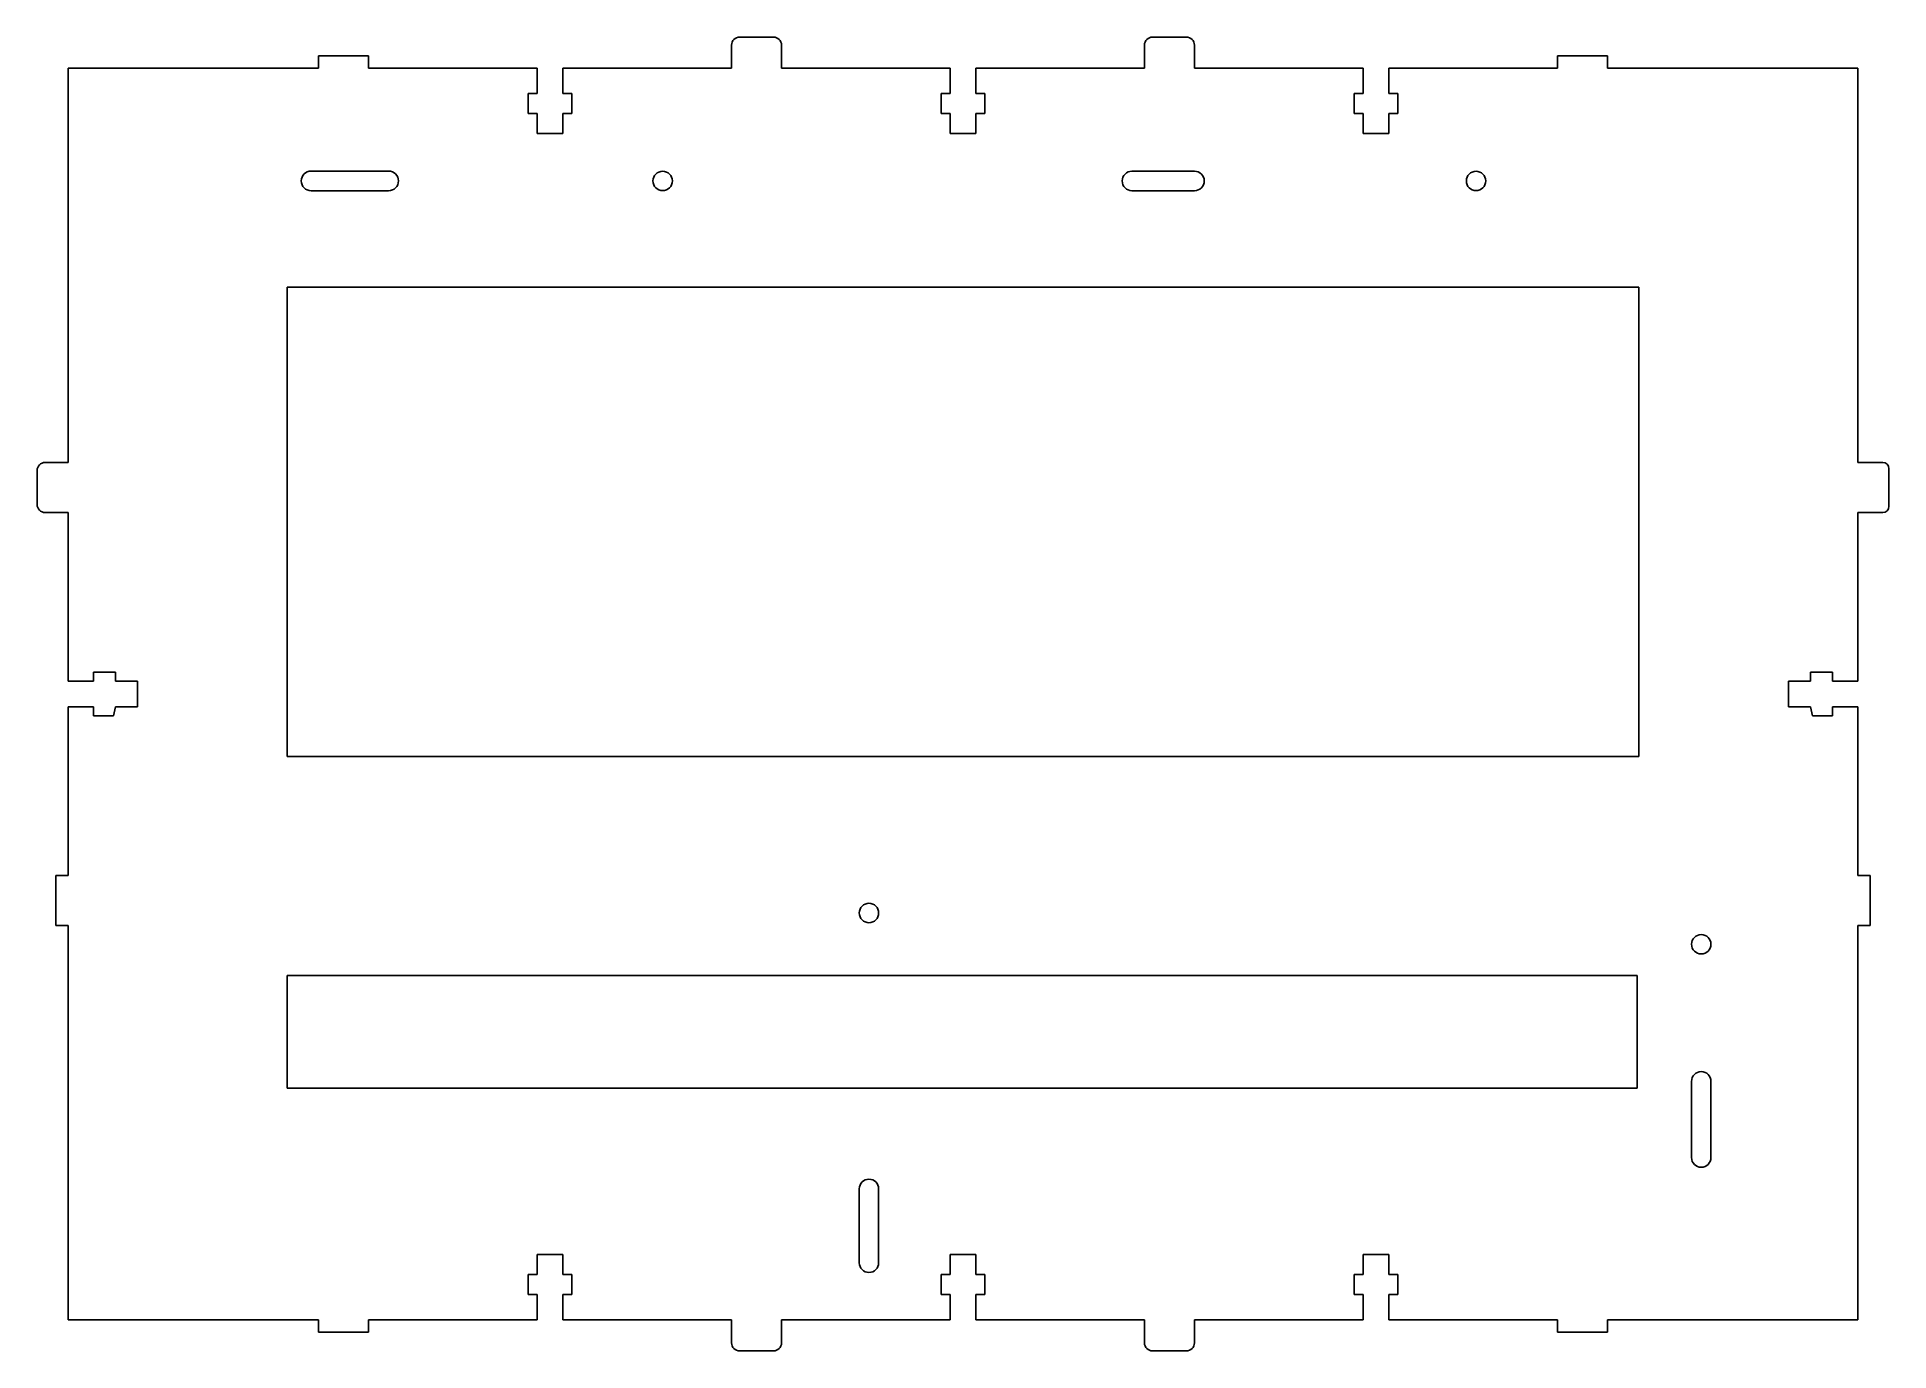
# Model space of a CAD drawing. Header units: millimetres. Extents: x -150 to 146, y -205 to 5.
import ezdxf

# ---------------------------------------------------------------- set-up
doc = ezdxf.new("R2010")
doc.units = ezdxf.units.MM

msp = doc.modelspace()

# ---------------------------------------------------------------- linework, layer by layer
at = {"color": 7, "linetype": 'Continuous', "lineweight": 25}
for p, q in [((-39.05, 0), (-39.05, 3.7)), ((-37.75, 5), (-32.35, 5)), ((-31.05, 3.7), (-31.05, 0)), ((26.95, 0), (26.95, 3.7)), ((28.25, 5), (33.65, 5)), ((34.95, 3.7), (34.95, 0)), ((-145.05, -63), (-145.05, 0)), ((-145.05, 0), (-105.05, 0)), ((-105.05, 0), (-105.05, 2)), ((-97.05, 2), (-105.05, 2)), ((-97.05, 2), (-97.05, 0)), ((-97.05, 0), (-70.1, 0)), ((-66, -4), (-66, 0)), ((-66, 0), (-39.05, 0)), ((-31.05, 0), (-4.1, 0)), ((-4.1, 0), (-4.1, -4)), ((0, -4), (0, 0)), ((0, 0), (26.95, 0)), ((34.95, 0), (61.9, 0)), ((66, -4), (66, 0)), ((66, 0), (92.95, 0)), ((92.95, 0), (92.95, 2)), ((100.95, 2), (92.95, 2)), ((100.95, 2), (100.95, 0)), ((100.95, 0), (140.95, 0)), ((140.95, 0), (140.95, -63)), ((-70.1, 0), (-70.1, -4)), ((61.9, 0), (61.9, -4)), ((-70.1, -4), (-71.55, -4)), ((-71.55, -4), (-71.55, -7.2)), ((-64.55, -4), (-66, -4)), ((-64.55, -7.2), (-64.55, -4)), ((-4.1, -4), (-5.55, -4)), ((-5.55, -4), (-5.55, -7.2)), ((1.45, -4), (0, -4)), ((1.45, -7.2), (1.45, -4)), ((61.9, -4), (60.45, -4)), ((60.45, -4), (60.45, -7.2)), ((67.45, -4), (66, -4)), ((67.45, -7.2), (67.45, -4)), ((-71.55, -7.2), (-70.1, -7.2)), ((-70.1, -7.2), (-70.1, -10.4)), ((-66, -10.4), (-66, -7.2)), ((-66, -7.2), (-64.55, -7.2)), ((-5.55, -7.2), (-4.1, -7.2)), ((-4.1, -7.2), (-4.1, -10.4)), ((0, -10.4), (0, -7.2)), ((0, -7.2), (1.45, -7.2)), ((60.45, -7.2), (61.9, -7.2)), ((61.9, -7.2), (61.9, -10.4)), ((66, -10.4), (66, -7.2)), ((66, -7.2), (67.45, -7.2)), ((-70.1, -10.4), (-66, -10.4)), ((-4.1, -10.4), (0, -10.4)), ((61.9, -10.4), (66, -10.4)), ((-106.25, -16.43), (-93.85, -16.43)), ((24.95, -16.44), (34.95, -16.44)), ((-93.85, -19.57), (-106.25, -19.57)), ((34.95, -19.56), (24.95, -19.56)), ((-110.05, -110), (-110.05, -35)), ((-110.05, -35), (105.95, -35)), ((105.95, -35), (105.95, -110)), ((-150.05, -69.7), (-150.05, -64.3)), ((-148.75, -63), (-145.05, -63)), ((140.95, -63), (144.95, -63)), ((145.95, -64), (145.95, -70)), ((-145.05, -71), (-148.75, -71)), ((-145.05, -97.95), (-145.05, -71)), ((144.95, -71), (140.95, -71)), ((140.95, -71), (140.95, -97.95)), ((-137.52, -96.49), (-141.05, -96.49)), ((-141.05, -96.49), (-141.05, -97.95)), ((-137.52, -97.95), (-137.52, -96.49)), ((136.95, -96.49), (133.42, -96.49)), ((133.42, -96.49), (133.42, -97.95)), ((136.95, -97.95), (136.95, -96.49)), ((-141.05, -97.95), (-145.05, -97.95)), ((-133.98, -97.95), (-137.52, -97.95)), ((-133.98, -102.05), (-133.98, -97.95)), ((133.42, -97.95), (129.88, -97.95)), ((129.88, -97.95), (129.88, -102.05)), ((140.95, -97.95), (136.95, -97.95)), ((-145.05, -129), (-145.05, -102.05)), ((-145.05, -102.05), (-141.05, -102.05)), ((-141.05, -102.05), (-141.05, -103.51)), ((-141.05, -103.51), (-137.85, -103.47)), ((-137.85, -103.47), (-137.52, -102.05)), ((-137.52, -102.05), (-133.98, -102.05)), ((129.88, -102.05), (133.42, -102.05)), ((133.42, -102.05), (133.75, -103.47)), ((133.75, -103.47), (136.95, -103.51)), ((136.95, -103.51), (136.95, -102.05)), ((136.95, -102.05), (140.95, -102.05)), ((140.95, -102.05), (140.95, -129)), ((105.95, -110), (-110.05, -110)), ((-147.05, -129), (-147.05, -137)), ((-147.05, -129), (-145.05, -129)), ((140.95, -129), (142.95, -129)), ((142.95, -137), (142.95, -129)), ((-145.05, -137), (-147.05, -137)), ((-145.05, -200), (-145.05, -137)), ((142.95, -137), (140.95, -137)), ((140.95, -137), (140.95, -200)), ((-110.05, -163), (-110.05, -145)), ((-110.05, -145), (105.68, -145)), ((105.68, -145), (105.68, -163)), ((114.4, -174.09), (114.4, -161.91)), ((117.5, -161.91), (117.5, -174.09)), ((105.68, -163), (-110.05, -163)), ((-18.63, -190.91), (-18.63, -179.09)), ((-15.53, -179.09), (-15.53, -190.91)), ((-66, -189.6), (-70.1, -189.6)), ((-70.1, -189.6), (-70.1, -192.8)), ((-66, -192.8), (-66, -189.6)), ((0, -189.6), (-4.1, -189.6)), ((-4.1, -189.6), (-4.1, -192.8)), ((0, -192.8), (0, -189.6)), ((66, -189.6), (61.9, -189.6)), ((61.9, -189.6), (61.9, -192.8)), ((66, -192.8), (66, -189.6)), ((-70.1, -192.8), (-71.55, -192.8)), ((-71.55, -192.8), (-71.55, -196)), ((-64.55, -192.8), (-66, -192.8)), ((-64.55, -196), (-64.55, -192.8)), ((-4.1, -192.8), (-5.55, -192.8)), ((-5.55, -192.8), (-5.55, -196)), ((1.45, -192.8), (0, -192.8)), ((1.45, -196), (1.45, -192.8)), ((61.9, -192.8), (60.45, -192.8)), ((60.45, -192.8), (60.45, -196)), ((67.45, -192.8), (66, -192.8)), ((67.45, -196), (67.45, -192.8)), ((-71.55, -196), (-70.1, -196)), ((-70.1, -196), (-70.1, -200)), ((-66, -200), (-66, -196)), ((-66, -196), (-64.55, -196)), ((-5.55, -196), (-4.1, -196)), ((-4.1, -196), (-4.1, -200)), ((0, -200), (0, -196)), ((0, -196), (1.45, -196)), ((60.45, -196), (61.9, -196)), ((61.9, -196), (61.9, -200)), ((66, -200), (66, -196)), ((66, -196), (67.45, -196)), ((-105.05, -200), (-145.05, -200)), ((-105.05, -202), (-105.05, -200)), ((-70.1, -200), (-97.05, -200)), ((-97.05, -200), (-97.05, -202)), ((-39.05, -200), (-66, -200)), ((-39.05, -203.7), (-39.05, -200)), ((-4.1, -200), (-31.05, -200)), ((-31.05, -200), (-31.05, -203.7)), ((26.95, -200), (0, -200)), ((26.95, -203.7), (26.95, -200)), ((61.9, -200), (34.95, -200)), ((34.95, -200), (34.95, -203.7)), ((92.95, -200), (66, -200)), ((92.95, -202), (92.95, -200)), ((140.95, -200), (100.95, -200)), ((100.95, -200), (100.95, -202)), ((-105.05, -202), (-97.05, -202)), ((92.95, -202), (100.95, -202)), ((-32.35, -205), (-37.75, -205)), ((33.65, -205), (28.25, -205))]:
    msp.add_line(p, q, dxfattribs=at)
for centre in [(-50.05, -18), (79.95, -18), (-17.08, -135), (115.95, -140)]:
    msp.add_circle(centre, 1.55, dxfattribs=at)
for centre, radius, start, end in [((-37.75, 3.7), 1.3, 90, 180), ((-32.35, 3.7), 1.3, 360, 90), ((28.25, 3.7), 1.3, 90, 180), ((33.65, 3.7), 1.3, 0, 90), ((-106.25, -18), 1.57, 90, 270), ((-93.85, -18), 1.57, 270, 90), ((24.95, -18), 1.56, 90, 270), ((34.95, -18), 1.56, 270, 90), ((-148.75, -64.3), 1.3, 90, 180), ((144.95, -64), 1, 0, 90), ((-148.75, -69.7), 1.3, 180, 270), ((144.95, -70), 1, 270, 0), ((115.95, -161.91), 1.55, 0, 180), ((115.95, -174.09), 1.55, 180, 0), ((-17.08, -179.09), 1.55, 0, 180), ((-17.08, -190.91), 1.55, 180, 0), ((-37.75, -203.7), 1.3, 180, 270), ((-32.35, -203.7), 1.3, 270, 0), ((28.25, -203.7), 1.3, 180, 270), ((33.65, -203.7), 1.3, 270, 0)]:
    msp.add_arc(centre, radius, start, end, dxfattribs=at)

doc.saveas('drawing.dxf')
